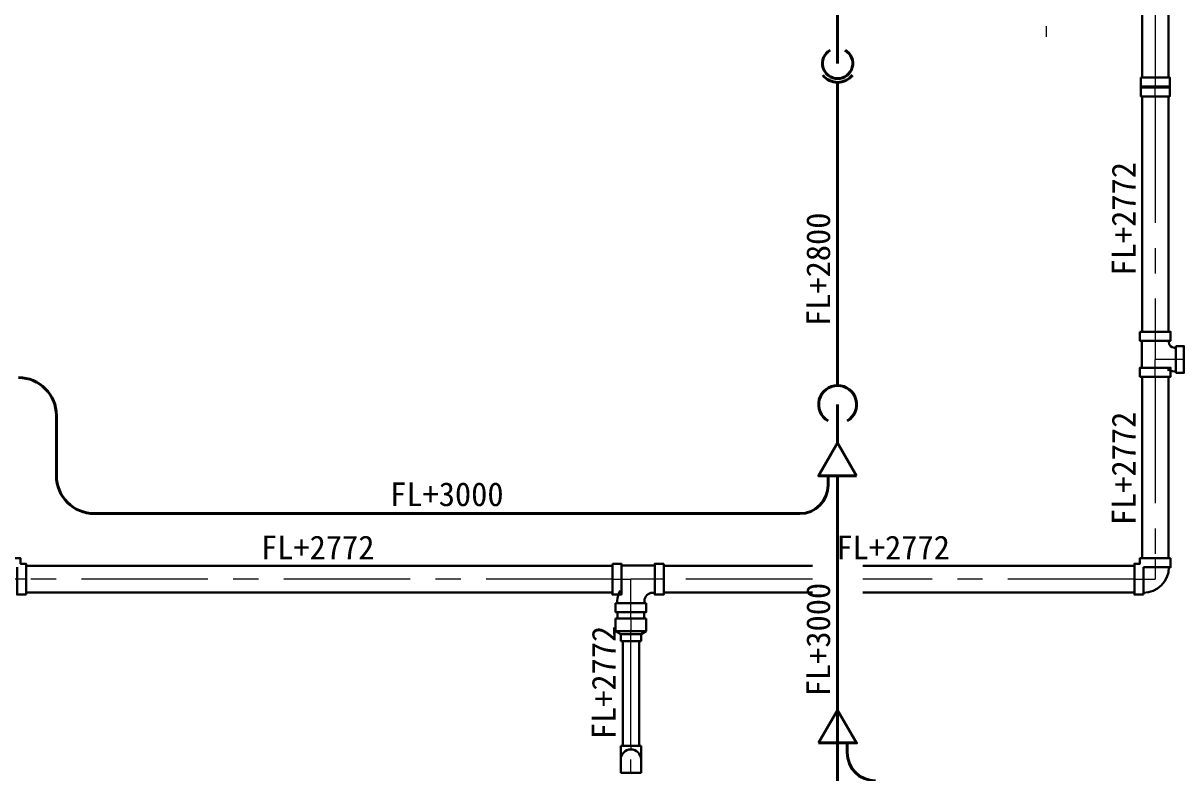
# Model space of a CAD drawing. Units: millimetres at full size. Extents: x -22551 to 92397, y -19340 to 14894.
# Drawn here: x 879 to 4079, y -591 to 1486 of the extents above; entities that cross this region are included whole.
import ezdxf
from ezdxf.enums import TextEntityAlignment as Align

# ---------------------------------------------------------------- set-up
doc = ezdxf.new("R2010")
doc.units = ezdxf.units.MM
doc.header["$LTSCALE"] = 70
doc.linetypes.add('CHAIN1', pattern=[8, 5, -1, 1, -1])
doc.linetypes.add('DOUBLE_CHAIN1', pattern=[8.8, 5, -1, 0.6, -0.6, 0.6, -1])
for name, color, linetype, lineweight in [('1-4_配管－汚水８：耐火ＤＶ', 2, 'Continuous', 30), ('1-5_配管－ドレン５：耐火二層管', 2, 'Continuous', 30), ('1-6_配管－冷媒：冷媒配管用銅管', 5, 'Continuous', 40), ('2-0_通芯', 7, 'Continuous', 15), ('2-2_間仕切り芯', 7, 'DOUBLE_CHAIN1', 15), ('7-C_配管－ドレン５：耐火二層管', 2, 'Continuous', 30)]:
    doc.layers.add(name, color=color, linetype=linetype, lineweight=lineweight)
doc.styles.add('ＭＳ ゴシック', font='')
doc.styles.get('ＭＳ ゴシック').set_extended_font_data('MS Gothic')

# ---------------------------------------------------------------- blocks, each defined once
blk = doc.blocks.new('グループ部品-125')
at = {"layer": '2-0_通芯', "linetype": 'DOUBLE_CHAIN1'}
blk.add_line((3711.61, 3745.75), (3711.61, 1447.78), dxfattribs=at)

msp = doc.modelspace()

# ---------------------------------------------------------------- linework, layer by layer
at = {"layer": '1-4_配管－汚水８：耐火ＤＶ', "color": 7, "linetype": 'CHAIN1', "lineweight": 15}
for p, q in [((4013.53, 1335.77), (4013.53, 1312.59)), ((4013.53, 1282.77), (4013.53, 1312.59)), ((4013.53, 1282.77), (4013.53, 631.22)), ((4013.53, 631.22), (4013.53, 554.22)), ((4013.53, 506.22), (4013.53, 554.22)), ((4092.53, 554.22), (4013.53, 554.22)), ((4013.53, 506.22), (4013.53, 3.72)), ((4013.53, 3.72), (4013.53, -54.28)), ((887.24, -54.28), (829.24, -54.28)), ((2510.61, -54.28), (887.24, -54.28)), ((2510.61, -54.28), (2561.61, -54.28)), ((2652.61, -54.28), (2561.61, -54.28)), ((2561.61, -145.28), (2561.61, -54.28)), ((3063.97, -54.28), (2652.61, -54.28)), ((3955.53, -54.28), (3203.97, -54.28)), ((3955.53, -54.28), (4013.53, -54.28))]:
    msp.add_line(p, q, dxfattribs=at)
at = {"layer": '1-4_配管－汚水８：耐火ＤＶ'}
for p, q in [((3973.53, 1310.77), (3973.53, 1307.77)), ((3976.78, 1282.77), (3976.78, 631.22)), ((4050.28, 631.22), (4050.28, 1282.77)), ((4053.53, 1310.77), (4053.53, 1307.77)), ((3975.93, 606.22), (3975.93, 531.22)), ((4051.13, 602.28), (4051.13, 606.22)), ((4066.57, 586.84), (4070.53, 586.84)), ((4070.53, 517.22), (4070.53, 591.22)), ((4066.47, 521.44), (4070.53, 521.44)), ((3976.78, 506.22), (3976.78, 3.72)), ((4050.28, 3.72), (4050.28, 506.22)), ((2510.61, -17.53), (887.24, -17.53)), ((2627.61, -16.68), (2535.61, -16.68)), ((3063.97, -17.53), (2652.61, -17.53)), ((3955.53, -17.53), (3203.97, -17.53)), ((3980.53, -96.78), (3980.53, -21.28)), ((887.24, -91.03), (2510.61, -91.03)), ((2621.81, -91.88), (2627.61, -91.88)), ((2652.61, -91.03), (3063.97, -91.03)), ((3203.97, -91.03), (3955.53, -91.03)), ((2519.11, -120.28), (2604.11, -120.28)), ((2524.01, -114.57), (2524.01, -120.28)), ((2599.01, -114.68), (2599.01, -120.28))]:
    msp.add_line(p, q, dxfattribs=at)
for points in [[(3973.53, 1335.77), (3973.53, 1310.77), (4053.53, 1310.77), (4053.53, 1335.77)], [(3973.53, 1307.77), (3973.53, 1282.77), (4053.53, 1282.77), (4053.53, 1307.77)], [(3971.03, 631.22), (4056.03, 631.22), (4056.03, 606.22), (3971.03, 606.22)], [(3971.03, 506.22), (4056.03, 506.22), (4056.03, 531.22), (3971.03, 531.22)], [(2510.61, -11.78), (2510.61, -96.78), (2535.61, -96.78), (2535.61, -11.78)], [(2652.61, -11.78), (2652.61, -96.78), (2627.61, -96.78), (2627.61, -11.78)]]:
    msp.add_lwpolyline(points, close=True, dxfattribs=at)
for points in [[(4070.53, 517.22), (4092.53, 517.22), (4092.53, 591.22), (4070.53, 591.22)], [(786.74, -21.28), (786.74, 3.72), (871.74, 3.72), (871.74, -11.78), (887.24, -11.78), (887.24, -96.78)], [(3980.53, -96.78), (3955.53, -96.78), (3955.53, -11.78), (3971.03, -11.78), (3971.03, 3.72), (4056.03, 3.72)], [(4056.03, 3.72), (4056.03, -21.28), (3980.53, -21.28)], [(887.24, -96.78), (862.24, -96.78), (862.24, -21.28)], [(2519.11, -120.28), (2519.11, -145.28), (2604.11, -145.28), (2604.11, -120.28)]]:
    msp.add_lwpolyline(points, dxfattribs=at)
for centre, radius, start, end in [((4066.57, 602.28), 15.44, 180, 270), ((4066.47, 560.04), 38.6, 240, 270), ((3980.53, -21.28), 70.6, 270, 0), ((2581.01, -114.57), 57, 150, 180), ((2621.81, -114.68), 22.8, 90, 180)]:
    msp.add_arc(centre, radius, start, end, dxfattribs=at)
at = {"layer": '1-5_配管－ドレン５：耐火二層管'}
for p, q in [((3976.78, 1518.05), (3976.78, 1335.77)), ((4050.28, 1335.77), (4050.28, 1518.05))]:
    msp.add_line(p, q, dxfattribs=at)
at = {"layer": '1-5_配管－ドレン５：耐火二層管', "color": 7, "linetype": 'CHAIN1', "lineweight": 15}
msp.add_line((4013.53, 1518.05), (4013.53, 1335.77), dxfattribs=at)
at = {"layer": '1-6_配管－冷媒：冷媒配管用銅管'}
for p, q in [((3133.97, 2486.24), (3133.97, 1411.44)), ((3133.97, 1458.44), (3133.97, 1374.44)), ((3133.97, 1269.44), (3133.97, 1321.94)), ((3133.97, 1269.44), (3133.97, 534.55)), ((3133.97, 534.55), (3133.97, 482.05)), ((3133.97, 324.55), (3133.97, 429.55)), ((971.02, 232.31), (971.02, 399.04)), ((3133.97, 324.55), (3133.97, 375.74)), ((3107.72, 232.31), (3107.72, 206.06)), ((3133.97, 232.31), (3133.97, 74.81)), ((3028.97, 127.31), (1076.02, 127.31)), ((3133.97, 74.81), (3133.97, -519.58)), ((3133.97, -543.58), (3133.97, -364.56)), ((3133.97, -507.99), (3133.97, -665.49)), ((3160.22, -507.99), (3160.22, -534.24))]:
    msp.add_line(p, q, dxfattribs=at)
for points in [[(3186.47, 232.31), (3133.97, 323.24), (3133.97, 375.74)], [(3186.47, 232.31), (3081.47, 232.31), (3133.97, 323.24)], [(3081.47, -507.99), (3133.97, -417.06), (3133.97, -364.56)], [(3081.47, -507.99), (3186.47, -507.99), (3133.97, -417.06)]]:
    msp.add_lwpolyline(points, dxfattribs=at)
for centre, radius, start, end in [((3133.97, 1374.44), 42, 120, 60), ((3133.97, 1374.44), 52.5, 218.9448, 321.0552), ((866.02, 399.04), 105, 0, 90), ((3133.97, 429.55), 52.5, 300, 240), ((1076.02, 232.31), 105, 180, 270), ((3028.97, 206.06), 78.75, 270, 0), ((3238.97, -534.24), 78.75, 180, 270)]:
    msp.add_arc(centre, radius, start, end, dxfattribs=at)
at = {"layer": '2-2_間仕切り芯'}
msp.add_line((3711.61, 3745.75), (3711.61, 1447.78), dxfattribs=at)
at = {"layer": '7-C_配管－ドレン５：耐火二層管'}
for p, q in [((2524.86, -145.28), (2524.86, -163.28)), ((2598.36, -163.28), (2598.36, -145.28)), ((2604.11, -163.28), (2519.11, -163.28)), ((2519.11, -163.28), (2519.11, -198.28)), ((2604.11, -163.28), (2604.11, -198.28)), ((2519.11, -198.28), (2533.61, -206.65)), ((2604.11, -198.28), (2519.11, -198.28)), ((2533.61, -206.65), (2533.61, -226.28)), ((2533.61, -206.65), (2589.61, -206.65)), ((2533.61, -226.28), (2589.61, -226.28)), ((2538.86, -226.28), (2538.86, -516.9)), ((2584.36, -516.9), (2584.36, -226.28)), ((2533.61, -553.9), (2533.61, -516.15)), ((2533.61, -516.15), (2589.61, -516.15)), ((2589.61, -553.9), (2589.61, -516.15)), ((2533.61, -553.9), (2533.61, -590.89)), ((2589.61, -553.9), (2589.61, -590.89)), ((2589.61, -590.89), (2533.61, -590.89))]:
    msp.add_line(p, q, dxfattribs=at)
at = {"layer": '7-C_配管－ドレン５：耐火二層管', "color": 7, "linetype": 'CHAIN1', "lineweight": 15}
for p, q in [((2561.61, -163.28), (2561.61, -145.28)), ((2561.61, -163.28), (2561.61, -194.78)), ((2561.61, -226.28), (2561.61, -194.78)), ((2561.61, -516.9), (2561.61, -226.28)), ((2561.61, -516.9), (2561.61, -525.9)), ((2561.61, -590.9), (2561.61, -553.9))]:
    msp.add_line(p, q, dxfattribs=at)
at = {"layer": '7-C_配管－ドレン５：耐火二層管'}
msp.add_lwpolyline([(2604.11, -198.28), (2589.61, -206.65), (2589.61, -226.28)], dxfattribs=at)
msp.add_arc((2561.61, -553.9), 28, 0, 180, dxfattribs=at)

# ---------------------------------------------------------------- block references
at = {"layer": '2-0_通芯'}
msp.add_blockref('グループ部品-125', (0, 0), dxfattribs=at)

# ---------------------------------------------------------------- texts
at = {"layer": '1-4_配管－汚水８：耐火ＤＶ', "color": 1, "style": 'ＭＳ ゴシック'}
for p in [(3978.53, 787), (3978.53, 95.47)]:
    msp.add_text('FL+2772', height=65.98, rotation=90, dxfattribs=at).set_placement(p, align=Align.BOTTOM_LEFT)
for p in [(1537.43, -19.28), (3130.57, -19.28)]:
    msp.add_text('FL+2772', height=65.98, dxfattribs=at).set_placement(p, align=Align.BOTTOM_LEFT)
at = {"layer": '1-6_配管－冷媒：冷媒配管用銅管', "color": 1, "style": 'ＭＳ ゴシック'}
for s, p in [('FL+2800', (3132.97, 647.05)), ('FL+3000', (3132.97, -378.64))]:
    msp.add_text(s, height=65.98, rotation=90, dxfattribs=at).set_placement(p, align=Align.BOTTOM_LEFT)
msp.add_text('FL+3000', height=65.98, dxfattribs=at).set_placement((1894.99, 128.31), align=Align.BOTTOM_LEFT)
at = {"layer": '7-C_配管－ドレン５：耐火二層管', "color": 1, "style": 'ＭＳ ゴシック'}
msp.add_text('FL+2772', height=65.98, rotation=90, dxfattribs=at).set_placement((2539.11, -497.59), align=Align.BOTTOM_LEFT)

doc.saveas('drawing.dxf')
